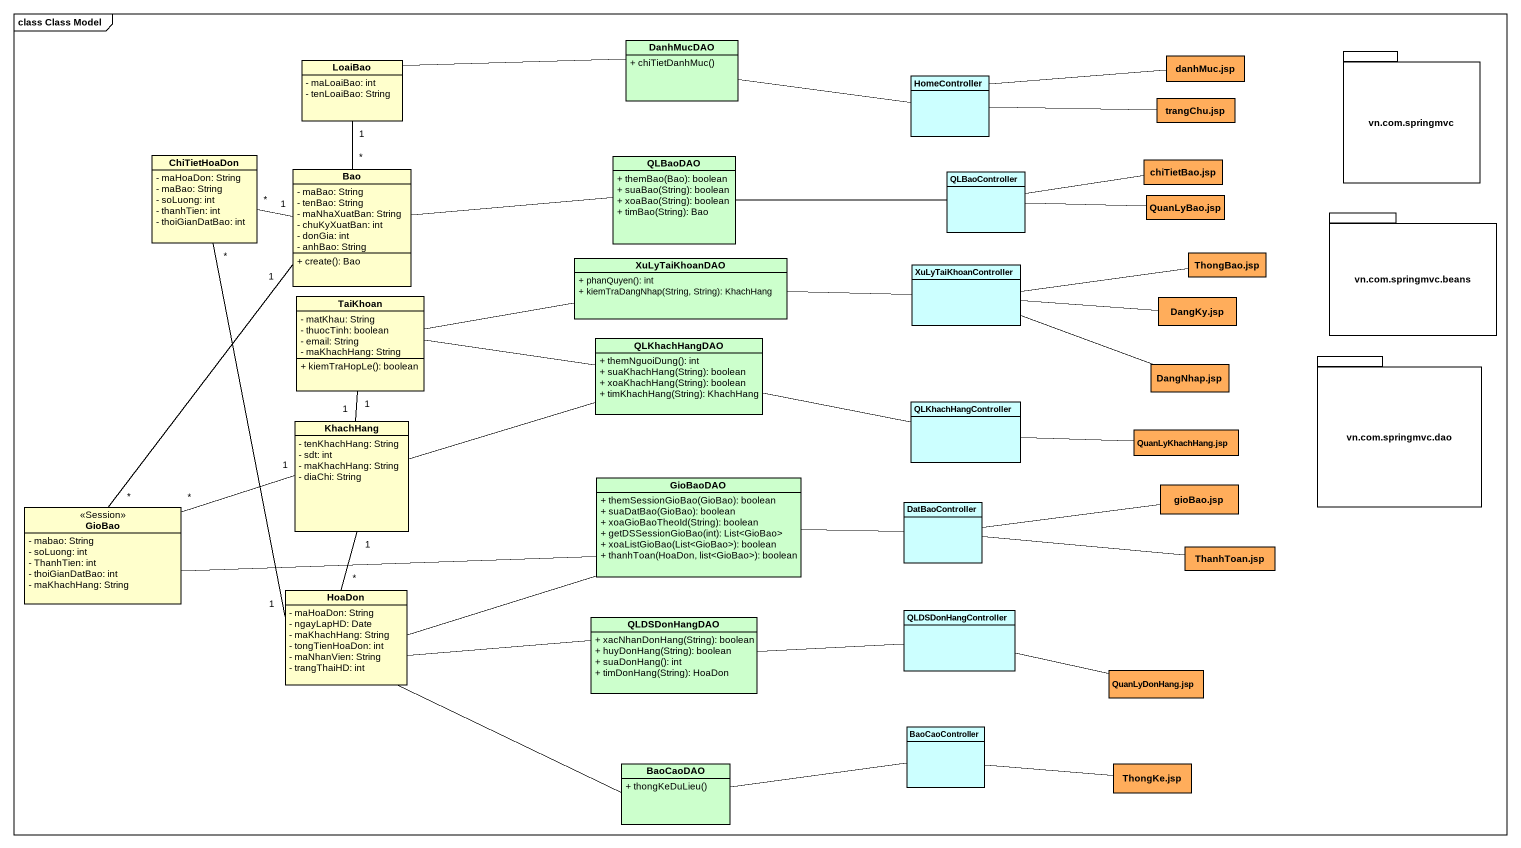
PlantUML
@startuml
mainframe class Class Model
hide circle
hide empty members
skinparam classAttributeIconSize 0
class LoaiBao {
  - maLoaiBao: int
  - tenLoaiBao: String
}
class DanhMucDAO #CCFFCC {
  + chiTietDanhMuc()
}
class HomeController #CCFFFF
class "danhMuc.jsp" as danhMuc_jsp #FFAD5B
package "vn.com.springmvc" as vn_com_springmvc {
}
class "trangChu.jsp" as trangChu_jsp #FFAD5B
class ChiTietHoaDon {
  - maHoaDon: String
  - maBao: String
  - soLuong: int
  - thanhTien: int
  - thoiGianDatBao: int
}
class QLBaoDAO #CCFFCC {
  + themBao(Bao): boolean
  + suaBao(String): boolean
  + xoaBao(String): boolean
  + timBao(String): Bao
}
class Bao {
  - maBao: String
  - tenBao: String
  - maNhaXuatBan: String
  - chuKyXuatBan: int
  - donGia: int
  - anhBao: String
  + create(): Bao
}
class QLBaoController #CCFFFF
class "chiTietBao.jsp" as chiTietBao_jsp #FFAD5B
class "QuanLyBao.jsp" as QuanLyBao_jsp #FFAD5B
package "vn.com.springmvc.beans" as vn_com_springmvc_beans {
}
class XuLyTaiKhoanDAO #CCFFCC {
  + phanQuyen(): int
  + kiemTraDangNhap(String, String): KhachHang
}
class XuLyTaiKhoanController #CCFFFF
class "ThongBao.jsp" as ThongBao_jsp #FFAD5B
class TaiKhoan {
  - matKhau: String
  - thuocTinh: boolean
  - email: String
  - maKhachHang: String
  + kiemTraHopLe(): boolean
}
class "DangKy.jsp" as DangKy_jsp #FFAD5B
class QLKhachHangDAO #CCFFCC {
  + themNguoiDung(): int
  + suaKhachHang(String): boolean
  + xoaKhachHang(String): boolean
  + timKhachHang(String): KhachHang
}
class "DangNhap.jsp" as DangNhap_jsp #FFAD5B
package "vn.com.springmvc.dao" as vn_com_springmvc_dao {
}
class KhachHang {
  - tenKhachHang: String
  - sdt: int
  - maKhachHang: String
  - diaChi: String
}
class QLKhachHangController #CCFFFF
class "QuanLyKhachHang.jsp" as QuanLyKhachHang_jsp #FFAD5B
class GioBao <<Session>> {
  - mabao: String
  - soLuong: int
  - ThanhTien: int
  - thoiGianDatBao: int
  - maKhachHang: String
}
class GioBaoDAO #CCFFCC {
  + themSessionGioBao(GioBao): boolean
  + suaDatBao(GioBao): boolean
  + xoaGioBaoTheoId(String): boolean
  + getDSSessionGioBao(int): List<GioBao>
  + xoaListGioBao(List<GioBao>): boolean
  + thanhToan(HoaDon, list<GioBao>): boolean
}
class DatBaoController #CCFFFF
class "gioBao.jsp" as gioBao_jsp #FFAD5B
class "ThanhToan.jsp" as ThanhToan_jsp #FFAD5B
class HoaDon {
  - maHoaDon: String
  - ngayLapHD: Date
  - maKhachHang: String
  - tongTienHoaDon: int
  - maNhanVien: String
  - trangThaiHD: int
}
class QLDSDonHangDAO #CCFFCC {
  + xacNhanDonHang(String): boolean
  + huyDonHang(String): boolean
  + suaDonHang(): int
  + timDonHang(String): HoaDon
}
class QLDSDonHangController #CCFFFF
class "QuanLyDonHang.jsp" as QuanLyDonHang_jsp #FFAD5B
class BaoCaoController #CCFFFF
class BaoCaoDAO #CCFFCC {
  + thongKeDuLieu()
}
class "ThongKe.jsp" as ThongKe_jsp #FFAD5B
LoaiBao -right- DanhMucDAO
LoaiBao "1" -- "*" Bao
HomeController -left- DanhMucDAO
HomeController -right- danhMuc_jsp
trangChu_jsp -left- HomeController
ChiTietHoaDon "*" -right- "1" Bao
QLBaoDAO -left- Bao
QLBaoDAO -right- QLBaoController
chiTietBao_jsp -left- QLBaoController
QuanLyBao_jsp -left- QLBaoController
XuLyTaiKhoanDAO -right- XuLyTaiKhoanController
XuLyTaiKhoanDAO -left- TaiKhoan
ThongBao_jsp -left- XuLyTaiKhoanController
TaiKhoan -right- QLKhachHangDAO
TaiKhoan "1" -- "1" KhachHang
DangKy_jsp -left- XuLyTaiKhoanController
QLKhachHangDAO -right- QLKhachHangController
DangNhap_jsp -left- XuLyTaiKhoanController
KhachHang -right- QLKhachHangDAO
KhachHang "1" -- "*" HoaDon
QuanLyKhachHang_jsp -left- QLKhachHangController
GioBao "*" -up- "1" Bao
GioBao "*" -right- "1" KhachHang
GioBao -right- GioBaoDAO
GioBaoDAO -left- HoaDon
DatBaoController -left- GioBaoDAO
DatBaoController -right- ThanhToan_jsp
gioBao_jsp -left- DatBaoController
HoaDon "1" -up- "*" ChiTietHoaDon
QLDSDonHangDAO -left- HoaDon
QLDSDonHangDAO -right- QLDSDonHangController
QuanLyDonHang_jsp -left- QLDSDonHangController
BaoCaoController -right- ThongKe_jsp
BaoCaoDAO -left- HoaDon
BaoCaoDAO -right- BaoCaoController
@enduml
